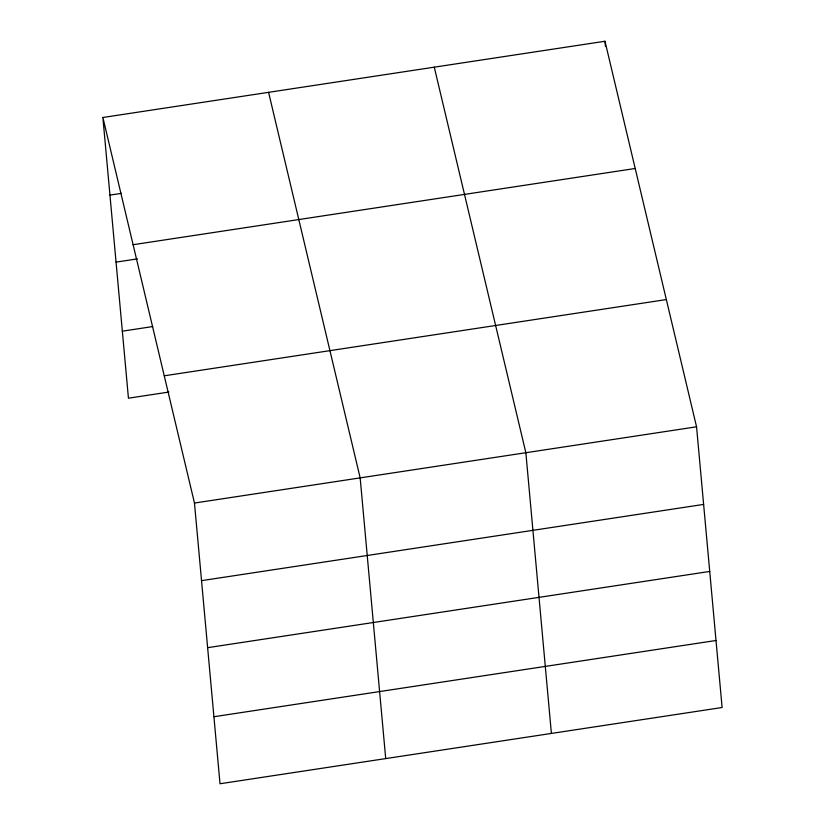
<?xml version="1.0" encoding="UTF-8"?>
<svg xmlns="http://www.w3.org/2000/svg" width="825" height="825" viewBox="0 0 825 825"><rect width="100%" height="100%" fill="white"/><g stroke="black" fill="none" stroke-linecap="round" stroke-linejoin="round"><path stroke-width="1.24" d="M102.888 117.49L604.983 41.25L696.558 426.803L722.112 707.51L220.017 783.75L194.473 503.044L102.888 117.49L128.442 398.197L168.908 392.05M109.952 195.102L121.337 193.37M133.114 244.716L635.198 168.486M116.057 262.123L137.558 258.854M122.337 331.176L152.697 326.566M164.247 375.808L666.342 299.568M194.473 503.044L696.558 426.803M201.537 580.656L703.622 504.415M207.632 647.677L709.727 571.436M213.922 716.729L716.007 640.489M434.27 67.165L525.855 452.729L551.399 733.435M268.579 92.328L360.164 477.881L385.708 758.587M604.983 41.25L605.447 46.344"/></g></svg>
